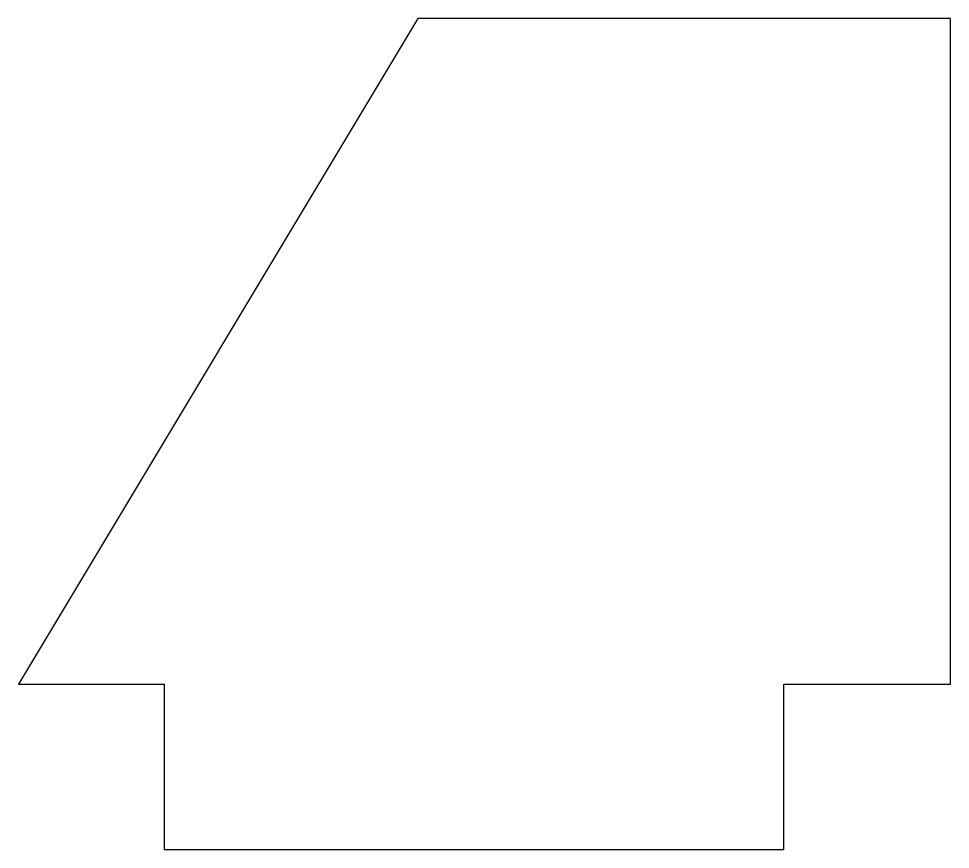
# Model space of a CAD drawing. Header units: millimetres. Extents: x 25 to 113.9, y 34.2 to 113.5.
import ezdxf

# ---------------------------------------------------------------- set-up
doc = ezdxf.new("R2010")
doc.units = ezdxf.units.MM
doc.layers.get('0').update_dxf_attribs({"linetype": 'CONTINUOUS'})

msp = doc.modelspace()

# ---------------------------------------------------------------- linework, layer by layer
msp.add_lwpolyline([(25, 50), (38.8938, 50), (38.8938, 34.2266), (98.025, 34.2266), (98.025, 50), (113.9, 50), (113.9, 113.5), (63.1, 113.5)], close=True)

doc.saveas('drawing.dxf')
